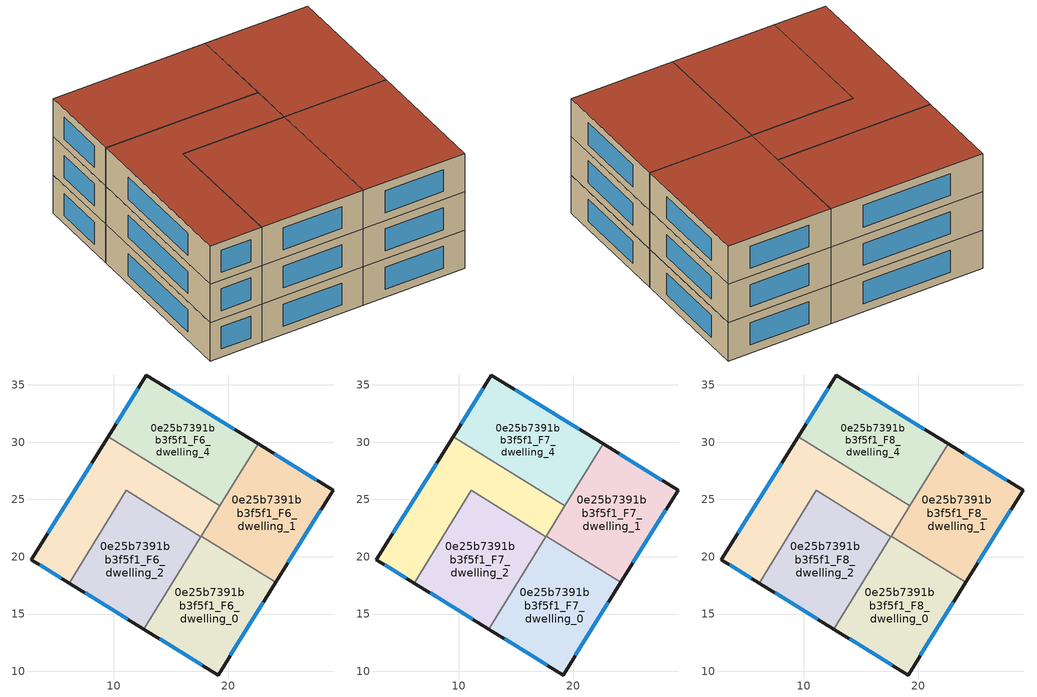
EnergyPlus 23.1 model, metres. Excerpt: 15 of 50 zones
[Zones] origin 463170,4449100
0e25b7391bb3f5f1_F6_dwelling_0
 floor to 0e25b7391bb3f5f1_F5_dwelling_0 (EU_floor_Construction): 24.15,17.76 19.12,9.69 12.64,13.69 17.63,21.78 z18
 wall outside (EU_wall_Construction): 12.64,13.69 19.12,9.69 24.15,17.76 z18:21
 wall to 0e25b7391bb3f5f1_F6_dwelling_1 (EU_wall_Construction): 24.15,17.76 17.63,21.78 z18:21
 wall to 0e25b7391bb3f5f1_F6_dwelling_2 (EU_wall_Construction): 17.62,21.77 12.64,13.69 z18:21
 wall to 0e25b7391bb3f5f1_F6_dwelling_3 (EU_wall_Construction): 17.63,21.78 17.62,21.77 z18:21
 window (EU_Window_Construction): 20.2,11.42 23.07,16.03 / 14.02,12.83 17.73,10.54 z18.64:20.36
0e25b7391bb3f5f1_F6_dwelling_1
 floor to 0e25b7391bb3f5f1_F5_dwelling_1 (EU_floor_Construction): 29.15,25.81 24.15,17.76 17.63,21.78 22.61,29.84 z18
 wall outside (EU_wall_Construction): 24.15,17.76 29.15,25.81 22.61,29.84 z18:21
 wall to 0e25b7391bb3f5f1_F6_dwelling_4 (EU_wall_Construction): 22.61,29.84 19.28,24.45 z18:21
 wall to 0e25b7391bb3f5f1_F6_dwelling_3 (EU_wall_Construction): 19.28,24.45 17.63,21.78 z18:21
 window (EU_Window_Construction): 25.22,19.49 28.08,24.09 / 27.75,26.67 24.01,28.98 z18.64:20.36
0e25b7391bb3f5f1_F6_dwelling_2
 floor to 0e25b7391bb3f5f1_F5_dwelling_2 (EU_floor_Construction): 17.62,21.77 12.64,13.69 6.12,17.71 11.11,25.79 z18
 wall outside (EU_wall_Construction): 6.12,17.71 12.64,13.69 z18:21
 wall to 0e25b7391bb3f5f1_F6_dwelling_3 (EU_wall_Construction): 17.62,21.77 11.11,25.79 6.12,17.71 z18:21
 window (EU_Window_Construction): 7.52,16.85 11.24,14.55 z18.64:20.36
0e25b7391bb3f5f1_F6_dwelling_3
 floor to 0e25b7391bb3f5f1_F5_dwelling_3 (EU_floor_Construction): 19.28,24.45 17.62,21.77 11.11,25.79 6.12,17.71 2.84,19.73 9.52,30.47 z18
 wall outside (EU_wall_Construction): 9.52,30.47 2.84,19.73 6.12,17.71 z18:21
 wall to 0e25b7391bb3f5f1_F6_dwelling_4 (EU_wall_Construction): 19.28,24.45 9.52,30.47 z18:21
 window (EU_Window_Construction): 3.54,19.3 5.42,18.14 / 8.09,28.17 4.27,22.03 z18.64:20.36
0e25b7391bb3f5f1_F6_dwelling_4
 floor to 0e25b7391bb3f5f1_F5_dwelling_4 (EU_floor_Construction): 22.61,29.84 19.28,24.45 9.52,30.47 12.87,35.86 z18
 wall outside (EU_wall_Construction): 22.61,29.84 12.87,35.86 9.52,30.47 z18:21
 window (EU_Window_Construction): 12.15,34.7 10.24,31.62 / 20.52,31.13 14.96,34.57 z18.64:20.36
0e25b7391bb3f5f1_F7_dwelling_0
 floor to 0e25b7391bb3f5f1_F6_dwelling_0 (EU_floor_Construction): 24.15,17.76 19.12,9.69 12.64,13.69 17.63,21.78 z21
 wall outside (EU_wall_Construction): 12.64,13.69 19.12,9.69 24.15,17.76 z21:24
 wall to 0e25b7391bb3f5f1_F7_dwelling_1 (EU_wall_Construction): 24.15,17.76 17.63,21.78 z21:24
 wall to 0e25b7391bb3f5f1_F7_dwelling_2 (EU_wall_Construction): 17.62,21.77 12.64,13.69 z21:24
 wall to 0e25b7391bb3f5f1_F7_dwelling_3 (EU_wall_Construction): 17.63,21.78 17.62,21.77 z21:24
 window (EU_Window_Construction): 20.2,11.42 23.07,16.03 / 14.02,12.83 17.73,10.54 z21.64:23.36
0e25b7391bb3f5f1_F7_dwelling_1
 floor to 0e25b7391bb3f5f1_F6_dwelling_1 (EU_floor_Construction): 29.15,25.81 24.15,17.76 17.63,21.78 22.61,29.84 z21
 wall outside (EU_wall_Construction): 24.15,17.76 29.15,25.81 22.61,29.84 z21:24
 wall to 0e25b7391bb3f5f1_F7_dwelling_4 (EU_wall_Construction): 22.61,29.84 19.28,24.45 z21:24
 wall to 0e25b7391bb3f5f1_F7_dwelling_3 (EU_wall_Construction): 19.28,24.45 17.63,21.78 z21:24
 window (EU_Window_Construction): 25.22,19.49 28.08,24.09 / 27.75,26.67 24.01,28.98 z21.64:23.36
0e25b7391bb3f5f1_F7_dwelling_2
 floor to 0e25b7391bb3f5f1_F6_dwelling_2 (EU_floor_Construction): 17.62,21.77 12.64,13.69 6.12,17.71 11.11,25.79 z21
 wall outside (EU_wall_Construction): 6.12,17.71 12.64,13.69 z21:24
 wall to 0e25b7391bb3f5f1_F7_dwelling_3 (EU_wall_Construction): 17.62,21.77 11.11,25.79 6.12,17.71 z21:24
 window (EU_Window_Construction): 7.52,16.85 11.24,14.55 z21.64:23.36
0e25b7391bb3f5f1_F7_dwelling_3
 floor to 0e25b7391bb3f5f1_F6_dwelling_3 (EU_floor_Construction): 19.28,24.45 17.62,21.77 11.11,25.79 6.12,17.71 2.84,19.73 9.52,30.47 z21
 wall outside (EU_wall_Construction): 9.52,30.47 2.84,19.73 6.12,17.71 z21:24
 wall to 0e25b7391bb3f5f1_F7_dwelling_4 (EU_wall_Construction): 19.28,24.45 9.52,30.47 z21:24
 window (EU_Window_Construction): 3.54,19.3 5.42,18.14 / 8.09,28.17 4.27,22.03 z21.64:23.36
0e25b7391bb3f5f1_F7_dwelling_4
 floor to 0e25b7391bb3f5f1_F6_dwelling_4 (EU_floor_Construction): 22.61,29.84 19.28,24.45 9.52,30.47 12.87,35.86 z21
 wall outside (EU_wall_Construction): 22.61,29.84 12.87,35.86 9.52,30.47 z21:24
 window (EU_Window_Construction): 12.15,34.7 10.24,31.62 / 20.52,31.13 14.96,34.57 z21.64:23.36
0e25b7391bb3f5f1_F8_dwelling_0
 floor to 0e25b7391bb3f5f1_F7_dwelling_0 (EU_floor_Construction): 24.15,17.76 19.12,9.69 12.64,13.69 17.63,21.78 z24
 wall outside (EU_wall_Construction): 12.64,13.69 19.12,9.69 24.15,17.76 z24:27
 wall to 0e25b7391bb3f5f1_F8_dwelling_1 (EU_wall_Construction): 24.15,17.76 17.63,21.78 z24:27
 wall to 0e25b7391bb3f5f1_F8_dwelling_2 (EU_wall_Construction): 17.62,21.77 12.64,13.69 z24:27
 wall to 0e25b7391bb3f5f1_F8_dwelling_3 (EU_wall_Construction): 17.63,21.78 17.62,21.77 z24:27
 window (EU_Window_Construction): 20.2,11.42 23.07,16.03 / 14.02,12.83 17.73,10.54 z24.64:26.36
 roof outside (EU_roof_Construction): 19.12,9.69 24.15,17.76 17.63,21.78 12.64,13.69 z27
0e25b7391bb3f5f1_F8_dwelling_1
 floor to 0e25b7391bb3f5f1_F7_dwelling_1 (EU_floor_Construction): 29.15,25.81 24.15,17.76 17.63,21.78 22.61,29.84 z24
 wall outside (EU_wall_Construction): 24.15,17.76 29.15,25.81 22.61,29.84 z24:27
 wall to 0e25b7391bb3f5f1_F8_dwelling_4 (EU_wall_Construction): 22.61,29.84 19.28,24.45 z24:27
 wall to 0e25b7391bb3f5f1_F8_dwelling_3 (EU_wall_Construction): 19.28,24.45 17.63,21.78 z24:27
 window (EU_Window_Construction): 25.22,19.49 28.08,24.09 / 27.75,26.67 24.01,28.98 z24.64:26.36
 roof outside (EU_roof_Construction): 24.15,17.76 29.15,25.81 22.61,29.84 17.63,21.78 z27
0e25b7391bb3f5f1_F8_dwelling_2
 floor to 0e25b7391bb3f5f1_F7_dwelling_2 (EU_floor_Construction): 17.62,21.77 12.64,13.69 6.12,17.71 11.11,25.79 z24
 wall outside (EU_wall_Construction): 6.12,17.71 12.64,13.69 z24:27
 wall to 0e25b7391bb3f5f1_F8_dwelling_3 (EU_wall_Construction): 17.62,21.77 11.11,25.79 6.12,17.71 z24:27
 window (EU_Window_Construction): 7.52,16.85 11.24,14.55 z24.64:26.36
 roof outside (EU_roof_Construction): 12.64,13.69 17.62,21.77 11.11,25.79 6.12,17.71 z27
0e25b7391bb3f5f1_F8_dwelling_3
 floor to 0e25b7391bb3f5f1_F7_dwelling_3 (EU_floor_Construction): 19.28,24.45 17.62,21.77 11.11,25.79 6.12,17.71 2.84,19.73 9.52,30.47 z24
 wall outside (EU_wall_Construction): 9.52,30.47 2.84,19.73 6.12,17.71 z24:27
 wall to 0e25b7391bb3f5f1_F8_dwelling_4 (EU_wall_Construction): 19.28,24.45 9.52,30.47 z24:27
 window (EU_Window_Construction): 3.54,19.3 5.42,18.14 / 8.09,28.17 4.27,22.03 z24.64:26.36
 roof outside (EU_roof_Construction): 17.62,21.77 19.28,24.45 9.52,30.47 2.84,19.73 6.12,17.71 11.11,25.79 z27
0e25b7391bb3f5f1_F8_dwelling_4
 floor to 0e25b7391bb3f5f1_F7_dwelling_4 (EU_floor_Construction): 22.61,29.84 19.28,24.45 9.52,30.47 12.87,35.86 z24
 wall outside (EU_wall_Construction): 22.61,29.84 12.87,35.86 9.52,30.47 z24:27
 window (EU_Window_Construction): 12.15,34.7 10.24,31.62 / 20.52,31.13 14.96,34.57 z24.64:26.36
 roof outside (EU_roof_Construction): 19.28,24.45 22.61,29.84 12.87,35.86 9.52,30.47 z27
[Building]
EU S2 Campaign: North Axis=0; Terrain=City; Solar Distribution=FullExterior
[Site:Location]
Yerevan-Zvartnots.Intl.AP: Latitude=40.15; Longitude=44.383; Time Zone=4; Elevation=854
[SizingPeriod:WeatherFileDays]
AnnualSizingPeriod: Begin Month=1; Begin Day of Month=1; End Month=12; End Day of Month=31; Day of Week for Start Day=Monday; Use Weather File Daylight Saving Period=No; Use Weather File Rain and Snow Indicators=No
[MATERIAL]
EU_InternalMass_Material: Roughness=MediumRough; Thickness=0.1; Conductivity=1; Density=1800; Specific Heat=900; Thermal Absorptance=0.9; Solar Absorptance=0.7; Visible Absorptance=0.7
[MATERIAL:NOMASS] Roughness=MediumRough; Thermal Absorptance=0.9; Solar Absorptance=0.7; Visible Absorptance=0.7
Name | Thermal Resistance
EU_wall_NoMass | 1.05043
EU_roof_NoMass | 1.45357
EU_floor_NoMass | 0.478065
[WINDOWMATERIAL:SIMPLEGLAZINGSYSTEM]
EU_Window_SimpleGlazing: UFactor=2.5566; Solar Heat Gain Coefficient=0.75; Visible Transmittance=0.75
[CONSTRUCTION]
EU_wall_Construction: EU_wall_NoMass
EU_roof_Construction: EU_roof_NoMass
EU_floor_Construction: EU_floor_NoMass
EU_Window_Construction: EU_Window_SimpleGlazing
EU_InternalMass_Construction: EU_InternalMass_Material
[ZONE] Type=1; Multiplier=1; Ceiling Height=autocalculate; Floor Area=autocalculate; Part of Total Floor Area=Yes
Name | Volume
0e25b7391bb3f5f1_F6_dwelling_0; 0e25b7391bb3f5f1_F7_dwelling_0; 0e25b7391bb3f5f1_F8_dwelling_0; 0e25b7391bb3f5f1_F6_dwelling_2; 0e25b7391bb3f5f1_F7_dwelling_2; 0e25b7391bb3f5f1_F8_dwelling_2 | 217.937
0e25b7391bb3f5f1_F6_dwelling_1; 0e25b7391bb3f5f1_F7_dwelling_1; 0e25b7391bb3f5f1_F8_dwelling_1 | 217.926
0e25b7391bb3f5f1_F6_dwelling_3; 0e25b7391bb3f5f1_F7_dwelling_3; 0e25b7391bb3f5f1_F8_dwelling_3 | 217.932
0e25b7391bb3f5f1_F6_dwelling_4; 0e25b7391bb3f5f1_F7_dwelling_4; 0e25b7391bb3f5f1_F8_dwelling_4 | 217.925
[INTERNALMASS] Construction=EU_InternalMass_Construction
Name | Zone or ZoneList | Surface Area
0e25b7391bb3f5f1_F6_dwelling_0_EU_InternalMass | 0e25b7391bb3f5f1_F6_dwelling_0 | 72.6444
0e25b7391bb3f5f1_F6_dwelling_1_EU_InternalMass | 0e25b7391bb3f5f1_F6_dwelling_1 | 72.643
0e25b7391bb3f5f1_F6_dwelling_2_EU_InternalMass | 0e25b7391bb3f5f1_F6_dwelling_2 | 72.6433
0e25b7391bb3f5f1_F6_dwelling_3_EU_InternalMass | 0e25b7391bb3f5f1_F6_dwelling_3 | 72.644
0e25b7391bb3f5f1_F6_dwelling_4_EU_InternalMass | 0e25b7391bb3f5f1_F6_dwelling_4 | 72.644
0e25b7391bb3f5f1_F7_dwelling_0_EU_InternalMass | 0e25b7391bb3f5f1_F7_dwelling_0 | 72.6444
0e25b7391bb3f5f1_F7_dwelling_1_EU_InternalMass | 0e25b7391bb3f5f1_F7_dwelling_1 | 72.643
0e25b7391bb3f5f1_F7_dwelling_2_EU_InternalMass | 0e25b7391bb3f5f1_F7_dwelling_2 | 72.6433
0e25b7391bb3f5f1_F7_dwelling_3_EU_InternalMass | 0e25b7391bb3f5f1_F7_dwelling_3 | 72.644
0e25b7391bb3f5f1_F7_dwelling_4_EU_InternalMass | 0e25b7391bb3f5f1_F7_dwelling_4 | 72.644
0e25b7391bb3f5f1_F8_dwelling_0_EU_InternalMass | 0e25b7391bb3f5f1_F8_dwelling_0 | 72.6444
0e25b7391bb3f5f1_F8_dwelling_1_EU_InternalMass | 0e25b7391bb3f5f1_F8_dwelling_1 | 72.643
0e25b7391bb3f5f1_F8_dwelling_2_EU_InternalMass | 0e25b7391bb3f5f1_F8_dwelling_2 | 72.6433
0e25b7391bb3f5f1_F8_dwelling_3_EU_InternalMass | 0e25b7391bb3f5f1_F8_dwelling_3 | 72.644
0e25b7391bb3f5f1_F8_dwelling_4_EU_InternalMass | 0e25b7391bb3f5f1_F8_dwelling_4 | 72.644
[OTHEREQUIPMENT] Fuel Type=Electricity; Design Level Calculation Method=Watts/Area; Power per Zone Floor Area=1; Fraction Latent=0; Fraction Radiant=0; Fraction Lost=0; Carbon Dioxide Generation Rate=0; EndUse Subcategory=EU_Step8_InternalGains
Name | Zone or ZoneList or Space or SpaceList | Schedule
EU_Step8_InternalGain_0e25b7391bb3f5f1_F6_dwelling_0_f000 | 0e25b7391bb3f5f1_F6_dwelling_0 | EU_Step8_GainSchedule_0e25b7391bb3f5f1_F6_dwelling_0_f000
EU_Step8_InternalGain_0e25b7391bb3f5f1_F6_dwelling_1_f000 | 0e25b7391bb3f5f1_F6_dwelling_1 | EU_Step8_GainSchedule_0e25b7391bb3f5f1_F6_dwelling_1_f000
EU_Step8_InternalGain_0e25b7391bb3f5f1_F6_dwelling_2_f000 | 0e25b7391bb3f5f1_F6_dwelling_2 | EU_Step8_GainSchedule_0e25b7391bb3f5f1_F6_dwelling_2_f000
EU_Step8_InternalGain_0e25b7391bb3f5f1_F6_dwelling_3_f000 | 0e25b7391bb3f5f1_F6_dwelling_3 | EU_Step8_GainSchedule_0e25b7391bb3f5f1_F6_dwelling_3_f000
EU_Step8_InternalGain_0e25b7391bb3f5f1_F6_dwelling_4_f000 | 0e25b7391bb3f5f1_F6_dwelling_4 | EU_Step8_GainSchedule_0e25b7391bb3f5f1_F6_dwelling_4_f000
EU_Step8_InternalGain_0e25b7391bb3f5f1_F7_dwelling_0_f000 | 0e25b7391bb3f5f1_F7_dwelling_0 | EU_Step8_GainSchedule_0e25b7391bb3f5f1_F7_dwelling_0_f000
EU_Step8_InternalGain_0e25b7391bb3f5f1_F7_dwelling_1_f000 | 0e25b7391bb3f5f1_F7_dwelling_1 | EU_Step8_GainSchedule_0e25b7391bb3f5f1_F7_dwelling_1_f000
EU_Step8_InternalGain_0e25b7391bb3f5f1_F7_dwelling_2_f000 | 0e25b7391bb3f5f1_F7_dwelling_2 | EU_Step8_GainSchedule_0e25b7391bb3f5f1_F7_dwelling_2_f000
EU_Step8_InternalGain_0e25b7391bb3f5f1_F7_dwelling_3_f000 | 0e25b7391bb3f5f1_F7_dwelling_3 | EU_Step8_GainSchedule_0e25b7391bb3f5f1_F7_dwelling_3_f000
EU_Step8_InternalGain_0e25b7391bb3f5f1_F7_dwelling_4_f000 | 0e25b7391bb3f5f1_F7_dwelling_4 | EU_Step8_GainSchedule_0e25b7391bb3f5f1_F7_dwelling_4_f000
EU_Step8_InternalGain_0e25b7391bb3f5f1_F8_dwelling_0_f000 | 0e25b7391bb3f5f1_F8_dwelling_0 | EU_Step8_GainSchedule_0e25b7391bb3f5f1_F8_dwelling_0_f000
EU_Step8_InternalGain_0e25b7391bb3f5f1_F8_dwelling_1_f000 | 0e25b7391bb3f5f1_F8_dwelling_1 | EU_Step8_GainSchedule_0e25b7391bb3f5f1_F8_dwelling_1_f000
EU_Step8_InternalGain_0e25b7391bb3f5f1_F8_dwelling_2_f000 | 0e25b7391bb3f5f1_F8_dwelling_2 | EU_Step8_GainSchedule_0e25b7391bb3f5f1_F8_dwelling_2_f000
EU_Step8_InternalGain_0e25b7391bb3f5f1_F8_dwelling_3_f000 | 0e25b7391bb3f5f1_F8_dwelling_3 | EU_Step8_GainSchedule_0e25b7391bb3f5f1_F8_dwelling_3_f000
EU_Step8_InternalGain_0e25b7391bb3f5f1_F8_dwelling_4_f000 | 0e25b7391bb3f5f1_F8_dwelling_4 | EU_Step8_GainSchedule_0e25b7391bb3f5f1_F8_dwelling_4_f000
[ZONEVENTILATION:DESIGNFLOWRATE] Schedule=EU_AlwaysOn; Design Flow Rate Calculation Method=AirChanges/Hour; Air Changes per Hour=0.557805; Ventilation Type=Natural; Fan Pressure Rise=0; Fan Total Efficiency=1; Constant Term Coefficient=1; Temperature Term Coefficient=0; Velocity Term Coefficient=0; Velocity Squared Term Coefficient=0; Minimum Indoor Temperature=-100; Maximum Indoor Temperature=100; Delta Temperature=-100; Minimum Outdoor Temperature=-100; Maximum Outdoor Temperature=100; Maximum Wind Speed=40
Name | Zone or ZoneList or Space or SpaceList
EU_ConstantAir_0e25b7391bb3f5f1_F6_dwelling_0 | 0e25b7391bb3f5f1_F6_dwelling_0
EU_ConstantAir_0e25b7391bb3f5f1_F6_dwelling_1 | 0e25b7391bb3f5f1_F6_dwelling_1
EU_ConstantAir_0e25b7391bb3f5f1_F6_dwelling_2 | 0e25b7391bb3f5f1_F6_dwelling_2
EU_ConstantAir_0e25b7391bb3f5f1_F6_dwelling_3 | 0e25b7391bb3f5f1_F6_dwelling_3
EU_ConstantAir_0e25b7391bb3f5f1_F6_dwelling_4 | 0e25b7391bb3f5f1_F6_dwelling_4
EU_ConstantAir_0e25b7391bb3f5f1_F7_dwelling_0 | 0e25b7391bb3f5f1_F7_dwelling_0
EU_ConstantAir_0e25b7391bb3f5f1_F7_dwelling_1 | 0e25b7391bb3f5f1_F7_dwelling_1
EU_ConstantAir_0e25b7391bb3f5f1_F7_dwelling_2 | 0e25b7391bb3f5f1_F7_dwelling_2
EU_ConstantAir_0e25b7391bb3f5f1_F7_dwelling_3 | 0e25b7391bb3f5f1_F7_dwelling_3
EU_ConstantAir_0e25b7391bb3f5f1_F7_dwelling_4 | 0e25b7391bb3f5f1_F7_dwelling_4
EU_ConstantAir_0e25b7391bb3f5f1_F8_dwelling_0 | 0e25b7391bb3f5f1_F8_dwelling_0
EU_ConstantAir_0e25b7391bb3f5f1_F8_dwelling_1 | 0e25b7391bb3f5f1_F8_dwelling_1
EU_ConstantAir_0e25b7391bb3f5f1_F8_dwelling_2 | 0e25b7391bb3f5f1_F8_dwelling_2
EU_ConstantAir_0e25b7391bb3f5f1_F8_dwelling_3 | 0e25b7391bb3f5f1_F8_dwelling_3
EU_ConstantAir_0e25b7391bb3f5f1_F8_dwelling_4 | 0e25b7391bb3f5f1_F8_dwelling_4
[HVACTEMPLATE:THERMOSTAT] Constant Heating Setpoint=20; Constant Cooling Setpoint=50
EU_HeatOnly_0e25b7391bb3f5f1_F0_dwelling_0; EU_HeatOnly_0e25b7391bb3f5f1_F0_dwelling_1; EU_HeatOnly_0e25b7391bb3f5f1_F0_dwelling_2; EU_HeatOnly_0e25b7391bb3f5f1_F0_dwelling_3; EU_HeatOnly_0e25b7391bb3f5f1_F0_dwelling_4; EU_HeatOnly_0e25b7391bb3f5f1_F0_dwelling_5; EU_HeatOnly_0e25b7391bb3f5f1_F1_dwelling_0; EU_HeatOnly_0e25b7391bb3f5f1_F1_dwelling_1; EU_HeatOnly_0e25b7391bb3f5f1_F1_dwelling_2; EU_HeatOnly_0e25b7391bb3f5f1_F1_dwelling_3; EU_HeatOnly_0e25b7391bb3f5f1_F1_dwelling_4; EU_HeatOnly_0e25b7391bb3f5f1_F1_dwelling_5; EU_HeatOnly_0e25b7391bb3f5f1_F2_dwelling_0; EU_HeatOnly_0e25b7391bb3f5f1_F2_dwelling_1; EU_HeatOnly_0e25b7391bb3f5f1_F2_dwelling_2; EU_HeatOnly_0e25b7391bb3f5f1_F2_dwelling_3; EU_HeatOnly_0e25b7391bb3f5f1_F2_dwelling_4; EU_HeatOnly_0e25b7391bb3f5f1_F2_dwelling_5; EU_HeatOnly_0e25b7391bb3f5f1_F3_dwelling_0; EU_HeatOnly_0e25b7391bb3f5f1_F3_dwelling_1; EU_HeatOnly_0e25b7391bb3f5f1_F3_dwelling_2; EU_HeatOnly_0e25b7391bb3f5f1_F3_dwelling_3; EU_HeatOnly_0e25b7391bb3f5f1_F3_dwelling_4; EU_HeatOnly_0e25b7391bb3f5f1_F3_dwelling_5; EU_HeatOnly_0e25b7391bb3f5f1_F4_dwelling_0; EU_HeatOnly_0e25b7391bb3f5f1_F4_dwelling_1; EU_HeatOnly_0e25b7391bb3f5f1_F4_dwelling_2; EU_HeatOnly_0e25b7391bb3f5f1_F4_dwelling_3; EU_HeatOnly_0e25b7391bb3f5f1_F4_dwelling_4; EU_HeatOnly_0e25b7391bb3f5f1_F4_dwelling_5; EU_HeatOnly_0e25b7391bb3f5f1_F5_dwelling_0; EU_HeatOnly_0e25b7391bb3f5f1_F5_dwelling_1; EU_HeatOnly_0e25b7391bb3f5f1_F5_dwelling_2; EU_HeatOnly_0e25b7391bb3f5f1_F5_dwelling_3; EU_HeatOnly_0e25b7391bb3f5f1_F5_dwelling_4; EU_HeatOnly_0e25b7391bb3f5f1_F6_dwelling_0; EU_HeatOnly_0e25b7391bb3f5f1_F6_dwelling_1; EU_HeatOnly_0e25b7391bb3f5f1_F6_dwelling_2; EU_HeatOnly_0e25b7391bb3f5f1_F6_dwelling_3; EU_HeatOnly_0e25b7391bb3f5f1_F6_dwelling_4; EU_HeatOnly_0e25b7391bb3f5f1_F7_dwelling_0; EU_HeatOnly_0e25b7391bb3f5f1_F7_dwelling_1; EU_HeatOnly_0e25b7391bb3f5f1_F7_dwelling_2; EU_HeatOnly_0e25b7391bb3f5f1_F7_dwelling_3; EU_HeatOnly_0e25b7391bb3f5f1_F7_dwelling_4; EU_HeatOnly_0e25b7391bb3f5f1_F8_dwelling_0; EU_HeatOnly_0e25b7391bb3f5f1_F8_dwelling_1; EU_HeatOnly_0e25b7391bb3f5f1_F8_dwelling_2; EU_HeatOnly_0e25b7391bb3f5f1_F8_dwelling_3; EU_HeatOnly_0e25b7391bb3f5f1_F8_dwelling_4
[HVACTEMPLATE:ZONE:IDEALLOADSAIRSYSTEM] System Availability Schedule=EU_AlwaysOn; Maximum Heating Supply Air Temperature=50; Minimum Cooling Supply Air Temperature=13; Maximum Heating Supply Air Humidity Ratio=0.0156; Minimum Cooling Supply Air Humidity Ratio=0.0077; Heating Limit=NoLimit; Cooling Limit=NoLimit; Heating Availability Schedule=EU_AlwaysOn; Cooling Availability Schedule=EU_CoolingOff; Dehumidification Control Type=ConstantSensibleHeatRatio; Cooling Sensible Heat Ratio=0.7; Dehumidification Setpoint=60; Humidification Control Type=None; Humidification Setpoint=30; Outdoor Air Method=None; Outdoor Air Flow Rate per Person=0.00944; Outdoor Air Flow Rate per Zone Floor Area=0; Outdoor Air Flow Rate per Zone=0; Demand Controlled Ventilation Type=None; Outdoor Air Economizer Type=NoEconomizer; Heat Recovery Type=None; Sensible Heat Recovery Effectiveness=0.7; Latent Heat Recovery Effectiveness=0.65
Name | Template Thermostat
0e25b7391bb3f5f1_F6_dwelling_0 | EU_HeatOnly_0e25b7391bb3f5f1_F6_dwelling_0
0e25b7391bb3f5f1_F6_dwelling_1 | EU_HeatOnly_0e25b7391bb3f5f1_F6_dwelling_1
0e25b7391bb3f5f1_F6_dwelling_2 | EU_HeatOnly_0e25b7391bb3f5f1_F6_dwelling_2
0e25b7391bb3f5f1_F6_dwelling_3 | EU_HeatOnly_0e25b7391bb3f5f1_F6_dwelling_3
0e25b7391bb3f5f1_F6_dwelling_4 | EU_HeatOnly_0e25b7391bb3f5f1_F6_dwelling_4
0e25b7391bb3f5f1_F7_dwelling_0 | EU_HeatOnly_0e25b7391bb3f5f1_F7_dwelling_0
0e25b7391bb3f5f1_F7_dwelling_1 | EU_HeatOnly_0e25b7391bb3f5f1_F7_dwelling_1
0e25b7391bb3f5f1_F7_dwelling_2 | EU_HeatOnly_0e25b7391bb3f5f1_F7_dwelling_2
0e25b7391bb3f5f1_F7_dwelling_3 | EU_HeatOnly_0e25b7391bb3f5f1_F7_dwelling_3
0e25b7391bb3f5f1_F7_dwelling_4 | EU_HeatOnly_0e25b7391bb3f5f1_F7_dwelling_4
0e25b7391bb3f5f1_F8_dwelling_0 | EU_HeatOnly_0e25b7391bb3f5f1_F8_dwelling_0
0e25b7391bb3f5f1_F8_dwelling_1 | EU_HeatOnly_0e25b7391bb3f5f1_F8_dwelling_1
0e25b7391bb3f5f1_F8_dwelling_2 | EU_HeatOnly_0e25b7391bb3f5f1_F8_dwelling_2
0e25b7391bb3f5f1_F8_dwelling_3 | EU_HeatOnly_0e25b7391bb3f5f1_F8_dwelling_3
0e25b7391bb3f5f1_F8_dwelling_4 | EU_HeatOnly_0e25b7391bb3f5f1_F8_dwelling_4
[SIZING:ZONE] Zone Cooling Design Supply Air Temperature Input Method=SupplyAirTemperature; Zone Cooling Design Supply Air Temperature=13; Zone Heating Design Supply Air Temperature Input Method=SupplyAirTemperature; Zone Heating Design Supply Air Temperature=50; Zone Cooling Design Supply Air Humidity Ratio=0.008; Zone Heating Design Supply Air Humidity Ratio=0.008; Cooling Design Air Flow Method=DesignDay; Cooling Design Air Flow Rate=0; Cooling Minimum Air Flow per Zone Floor Area=0.000762; Cooling Minimum Air Flow=0; Cooling Minimum Air Flow Fraction=0.2; Heating Design Air Flow Method=DesignDay; Heating Design Air Flow Rate=0; Heating Maximum Air Flow per Zone Floor Area=0.002032; Heating Maximum Air Flow=0.141576; Heating Maximum Air Flow Fraction=0.3; Account for Dedicated Outdoor Air System=No; Dedicated Outdoor Air System Control Strategy=NeutralSupplyAir; Dedicated Outdoor Air Low Setpoint Temperature for Design=autosize; Dedicated Outdoor Air High Setpoint Temperature for Design=autosize; Zone Load Sizing Method=Sensible Load Only No Latent Load; Zone Latent Cooling Design Supply Air Humidity Ratio Input Method=HumidityRatioDifference; Zone Cooling Design Supply Air Humidity Ratio Difference=0.005; Zone Latent Heating Design Supply Air Humidity Ratio Input Method=HumidityRatioDifference; Zone Humidification Design Supply Air Humidity Ratio Difference=0.005
0e25b7391bb3f5f1_F6_dwelling_0; 0e25b7391bb3f5f1_F6_dwelling_1; 0e25b7391bb3f5f1_F6_dwelling_2; 0e25b7391bb3f5f1_F6_dwelling_3; 0e25b7391bb3f5f1_F6_dwelling_4; 0e25b7391bb3f5f1_F7_dwelling_0; 0e25b7391bb3f5f1_F7_dwelling_1; 0e25b7391bb3f5f1_F7_dwelling_2; 0e25b7391bb3f5f1_F7_dwelling_3; 0e25b7391bb3f5f1_F7_dwelling_4; 0e25b7391bb3f5f1_F8_dwelling_0; 0e25b7391bb3f5f1_F8_dwelling_1; 0e25b7391bb3f5f1_F8_dwelling_2; 0e25b7391bb3f5f1_F8_dwelling_3; 0e25b7391bb3f5f1_F8_dwelling_4
[SCHEDULE:CONSTANT]
Name | Hourly Value
EU_AlwaysOn | 1
EU_CoolingOff | 0
[SCHEDULE:FILE] Column Number=1; Rows to Skip at Top=0; Number of Hours of Data=8760; Column Separator=Comma; Interpolate to Timestep=No; Minutes per Item=60; Adjust Schedule for Daylight Savings=Yes
Name | File
EU_Step8_GainSchedule_0e25b7391bb3f5f1_F6_dwelling_0_f000 | ../../schedules/0e25b7391bb3f5f1/0e25b7391bb3f5f1_F6_dwelling_0_f000_gain.csv
EU_Step8_GainSchedule_0e25b7391bb3f5f1_F6_dwelling_1_f000 | ../../schedules/0e25b7391bb3f5f1/0e25b7391bb3f5f1_F6_dwelling_1_f000_gain.csv
EU_Step8_GainSchedule_0e25b7391bb3f5f1_F6_dwelling_2_f000 | ../../schedules/0e25b7391bb3f5f1/0e25b7391bb3f5f1_F6_dwelling_2_f000_gain.csv
EU_Step8_GainSchedule_0e25b7391bb3f5f1_F6_dwelling_3_f000 | ../../schedules/0e25b7391bb3f5f1/0e25b7391bb3f5f1_F6_dwelling_3_f000_gain.csv
EU_Step8_GainSchedule_0e25b7391bb3f5f1_F6_dwelling_4_f000 | ../../schedules/0e25b7391bb3f5f1/0e25b7391bb3f5f1_F6_dwelling_4_f000_gain.csv
EU_Step8_GainSchedule_0e25b7391bb3f5f1_F7_dwelling_0_f000 | ../../schedules/0e25b7391bb3f5f1/0e25b7391bb3f5f1_F7_dwelling_0_f000_gain.csv
EU_Step8_GainSchedule_0e25b7391bb3f5f1_F7_dwelling_1_f000 | ../../schedules/0e25b7391bb3f5f1/0e25b7391bb3f5f1_F7_dwelling_1_f000_gain.csv
EU_Step8_GainSchedule_0e25b7391bb3f5f1_F7_dwelling_2_f000 | ../../schedules/0e25b7391bb3f5f1/0e25b7391bb3f5f1_F7_dwelling_2_f000_gain.csv
EU_Step8_GainSchedule_0e25b7391bb3f5f1_F7_dwelling_3_f000 | ../../schedules/0e25b7391bb3f5f1/0e25b7391bb3f5f1_F7_dwelling_3_f000_gain.csv
EU_Step8_GainSchedule_0e25b7391bb3f5f1_F7_dwelling_4_f000 | ../../schedules/0e25b7391bb3f5f1/0e25b7391bb3f5f1_F7_dwelling_4_f000_gain.csv
EU_Step8_GainSchedule_0e25b7391bb3f5f1_F8_dwelling_0_f000 | ../../schedules/0e25b7391bb3f5f1/0e25b7391bb3f5f1_F8_dwelling_0_f000_gain.csv
EU_Step8_GainSchedule_0e25b7391bb3f5f1_F8_dwelling_1_f000 | ../../schedules/0e25b7391bb3f5f1/0e25b7391bb3f5f1_F8_dwelling_1_f000_gain.csv
EU_Step8_GainSchedule_0e25b7391bb3f5f1_F8_dwelling_2_f000 | ../../schedules/0e25b7391bb3f5f1/0e25b7391bb3f5f1_F8_dwelling_2_f000_gain.csv
EU_Step8_GainSchedule_0e25b7391bb3f5f1_F8_dwelling_3_f000 | ../../schedules/0e25b7391bb3f5f1/0e25b7391bb3f5f1_F8_dwelling_3_f000_gain.csv
EU_Step8_GainSchedule_0e25b7391bb3f5f1_F8_dwelling_4_f000 | ../../schedules/0e25b7391bb3f5f1/0e25b7391bb3f5f1_F8_dwelling_4_f000_gain.csv
